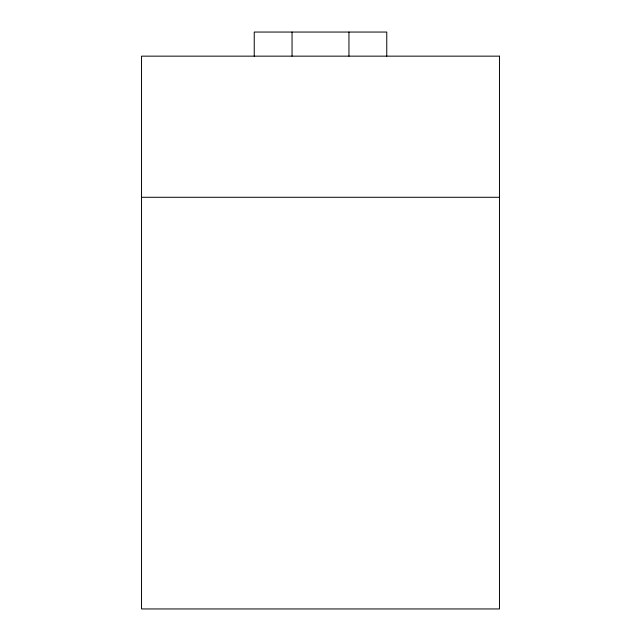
<?xml version="1.0" encoding="UTF-8"?>
<svg xmlns="http://www.w3.org/2000/svg" width="641" height="641" viewBox="0 0 641 641"><rect width="100%" height="100%" fill="white"/><g stroke="black" fill="none" stroke-linecap="round" stroke-linejoin="round"><path stroke-width="0.96" d="M141.533 197.284L499.467 197.284M386.763 56.152L386.763 32.05L254.237 32.05L254.237 56.152M348.952 32.05L348.952 56.152M292.048 32.05L292.048 56.152M499.467 56.152L141.533 56.152L141.533 608.95L499.467 608.95L499.467 56.152"/></g></svg>
